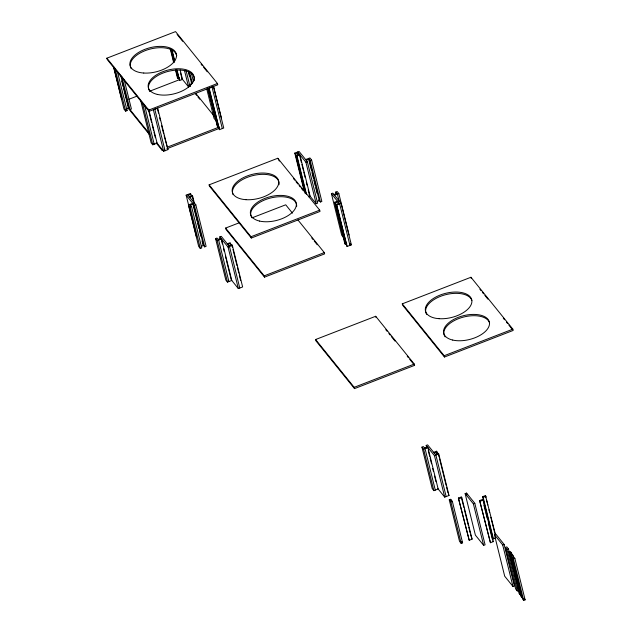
<?xml version="1.0" encoding="UTF-8"?>
<svg xmlns="http://www.w3.org/2000/svg" width="632" height="632" viewBox="0 0 632 632"><rect width="100%" height="100%" fill="white"/><g stroke="black" fill="none" stroke-linecap="round" stroke-linejoin="round"><path stroke-width="0.95" d="M106.879 58.184L175.554 31.6L217.448 83.495L217.763 84.791L149.089 111.366L107.203 59.479L106.879 58.184L148.773 110.071L149.089 111.366M175.546 70.223L177.41 77.768L177.963 78.447L179.393 77.894M128.849 99.287L137.041 96.119M149.792 91.182L179.836 79.553M176.525 69.473L179.638 80.525L182.498 79.419L180.167 69.994M189.537 84.641L191.678 83.811L188.644 71.558M125.634 111.169L115.364 69.678L113.713 67.632L123.983 109.123L125.634 111.169L127.064 110.616L117.497 71.953M181.455 78.123L188.541 86.9L189.971 86.347L186.006 70.318M148.773 110.071L217.448 83.495M152.786 144.807L142.524 103.316L140.865 101.27L151.135 142.761L152.786 144.807L157.084 143.148L148.678 109.202M167.433 147.082L219.328 127M166.84 148.733L218.735 128.644M163.641 151.277L167.938 149.618L157.668 108.127L153.379 109.786L163.641 151.277L156.452 142.374M219.446 129.679L223.736 128.02L213.466 86.529L209.176 88.188L219.446 129.679L208.86 88.448M209.121 184.836L277.796 158.253L319.689 210.148L320.005 211.444L251.331 238.027L209.445 186.132L209.121 184.836L251.007 236.731L251.331 238.027M196.41 236.645L186.14 195.154L190.43 193.495L191.449 196.062M304.118 190.825L294.781 153.102L299.07 151.443L307.342 161.681L317.612 203.172L316.174 203.725L309.088 194.948M188.123 195.28L190.983 194.174M294.781 153.102L295.334 153.789L298.193 152.675L298.66 154.564M189.245 196.678L192.112 195.572L192.657 196.252L194.53 203.796M306.022 193.842L296.455 155.18L299.323 154.074M189.798 197.358L192.657 196.252M296.455 155.18L297.008 155.867L299.868 154.761L310.138 196.244L308.708 196.797M189.845 204.397L191.496 206.443L201.766 247.934L200.328 248.487L198.677 246.433L188.415 204.95L192.705 203.283L197.137 221.2M305.635 159.572L309.933 157.913L311.584 159.959L321.854 201.45L320.424 202.003L318.765 199.957M190.39 205.076L193.258 203.97L203.52 245.461L201.379 246.29M306.188 160.259L309.048 159.153L319.318 200.636L317.169 201.466M188.415 204.95L190.066 206.996L191.496 206.443M186.14 195.154L194.403 205.392L195.833 204.839L206.103 246.33L204.673 246.883L202.904 244.687M298.344 154.824L297.64 151.996L305.912 162.234L307.342 161.681M311.537 170.727L308.503 158.466L310.154 160.512L311.584 159.959M297.964 219.976L324.303 252.595L324.619 253.89L264.532 277.148L225.948 229.361L225.624 228.057L239.283 222.772M215.567 238.588L217.218 240.634L221.508 238.975L231.778 280.458L227.488 282.125L225.829 280.071L215.567 238.588L216.997 238.035L218.648 240.081L228.918 281.572L228.365 280.885M220.276 238.746L219.81 236.866L221.24 236.313L229.503 246.551L239.773 288.042M343.445 237.356L341.675 235.159L331.405 193.669L332.843 193.115L341.106 203.354L351.376 244.845L347.079 246.504L336.264 204.333L339.123 203.228M336.216 193.953L335.75 192.065L337.18 191.512L338.831 193.566L349.101 235.049M218.095 239.394L220.963 238.288M333.988 194.538L336.848 193.431M334.541 195.225L338.831 193.566M227.275 243.786L230.143 242.68L231.154 245.248M346.834 243.873L345.404 244.426L344.851 243.747L334.589 202.256L337.449 201.15M227.828 244.473L230.688 243.367M334.589 202.256L335.134 202.943L338.002 201.829L338.468 203.717M251.007 236.731L319.689 210.148M228.958 245.872L231.818 244.758L232.371 245.445L242.633 286.936L238.343 288.595L231.225 279.779L226.556 260.921M219.81 236.866L228.073 247.104L232.371 245.445M336.264 204.333L336.817 205.021L341.106 203.354M225.624 228.057L264.208 275.852L324.303 252.595M402.276 303.842L470.959 277.258L512.844 329.154L513.168 330.449L444.486 357.025L402.6 305.137L402.276 303.842L444.17 355.729L444.486 357.025M315.605 339.526L375.692 316.269L414.276 364.064L414.6 365.359L354.505 388.617L315.921 340.822L315.605 339.526L354.189 387.321L354.505 388.617M354.189 387.321L414.276 364.064M444.17 355.729L512.844 329.154M421.947 447.132L423.598 449.178L427.896 447.519L438.158 489.002L433.868 490.669L432.217 488.615L421.947 447.132L423.377 446.579L425.036 448.625L435.298 490.116M426.892 448.238L426.189 445.41L427.619 444.857L435.89 455.095L446.16 496.586M424.483 447.938L427.343 446.832M433.663 452.33L436.522 451.224L437.542 453.792M434.208 453.018L437.075 451.912M435.337 454.416L438.197 453.302L438.75 453.989L449.02 495.48L444.723 497.139L437.613 488.323M426.189 445.41L434.461 455.648L438.75 453.989M465.12 493.632L466.55 493.079L474.814 503.317L485.084 544.808L483.654 545.361L475.382 535.114L465.12 493.632L473.384 503.87L483.654 545.361M449.249 499.849L450.679 499.296L452.33 501.342L462.6 542.833L461.17 543.386L459.519 541.34L449.249 499.849L450.9 501.895L461.17 543.386M458.398 498.103L461.257 496.997L461.81 497.676L472.08 539.167L469.221 540.273L458.398 498.103L469.221 540.273M450.9 501.895L452.33 501.342M458.951 498.782L461.81 497.676M495.567 538.022L493.418 538.851L492.865 538.172L482.603 496.681L485.463 495.575L495.583 534.917M482.603 496.681L483.156 497.36L486.016 496.254M479.633 500.56L482.493 499.446L483.046 500.133L493.308 541.624L490.448 542.73L479.633 500.56L490.448 542.73M473.384 503.87L474.814 503.317M480.178 501.239L483.046 500.133M494.429 534.719L495.859 534.166L504.131 544.413L514.393 585.896L512.963 586.449L504.699 576.21L494.429 534.719L502.701 544.966L512.963 586.449M502.701 544.966L504.131 544.413M518.722 590.414L517.292 590.967L515.633 588.921L505.371 547.431L506.801 546.878L508.452 548.924L509.621 553.64M505.371 547.431L507.022 549.477L508.452 548.924M508.768 551.918L509.874 553.284L520.144 594.767L519.038 593.401L508.768 551.918L510.206 551.365L511.304 552.724L511.77 554.612M509.874 553.284L511.304 552.724M510.474 554.596L511.572 555.962L521.842 597.453L520.736 596.087L510.474 554.596L511.904 554.043L513.002 555.409L513.468 557.298M511.572 555.962L513.002 555.409M512.315 557.543L513.753 556.99L514.851 558.356L525.121 599.847L523.691 600.4L522.585 599.033L512.315 557.543L513.421 558.909L523.691 600.4M513.421 558.909L514.851 558.356M479.901 289.235L481.134 290.767M482.366 292.292L483.599 293.817M484.831 295.342L487.912 299.157M503.309 318.236L504.541 319.76M506.39 322.051L507.622 323.576M508.855 325.101L512.552 329.683M335.75 192.065L337.401 194.119L339.273 201.663M331.405 193.669L339.676 203.907L349.946 245.398L349.393 244.718M350.191 243.383L351.376 244.845M177.11 34.42L182.656 41.293M201.134 64.188L202.366 65.712M203.599 67.237L207.296 71.819M279.352 161.081L277.796 158.253M293.517 178.627L294.749 180.16M295.981 181.684L297.83 183.975M299.062 185.5L300.295 187.025M301.527 188.549L303.376 190.84M191.133 83.132L191.678 83.811M188.992 84.972L190.216 86.489M195.722 93.315L214.098 116.075M292.458 213.15L285.719 204.8L252.034 217.843A23.495 12.277 -13.9 0 1 251.173 216.444M195.438 93.86L196.663 95.377M197.887 96.894L199.72 99.169M311.758 237.964L312.982 239.481M314.207 240.997L317.272 244.789M385.812 329.699L387.037 331.215M388.877 333.491L390.102 335.007M391.327 336.532L395 341.083M407.253 356.25L408.477 357.767M409.702 359.284L414.6 365.359M215.812 120.522L214.035 118.334L206.806 89.096M492.755 540.937L493.308 541.624M448.467 494.793L449.02 495.48M167.938 149.618L164.123 135.73M164.525 150.037L165.078 150.724L154.808 109.233M128.201 107.377L149.721 134.024M524.015 598.48L525.121 599.847M127.996 108.009L149.429 134.561M156.167 142.911L162.29 150.495L161.966 149.199M127.064 110.616L125.965 109.249L128.825 108.143L120.657 75.137M153.671 143.567L154.216 144.254L144.649 105.591M472.08 539.167L470.595 534.712M187.57 194.601L195.833 204.839M461.494 541.466L462.6 542.833M470.959 277.258L471.274 278.554M511.904 554.043L512.37 555.931M510.087 555.528L514.053 571.557M515.222 576.266L515.917 579.094M517.79 586.638L518.485 589.466M507.022 549.477L517.292 590.967M485.463 495.575L485.929 497.455M486.395 499.343L487.793 505M488.963 509.716L489.666 512.544M490.827 517.26L494.801 533.289M483.156 497.36L493.418 538.851M483.891 505.11L485.289 510.767M485.755 512.647L487.161 518.311M488.323 523.019L492.288 539.057M466.55 493.079L467.016 494.959M461.257 496.997L463.825 507.37M464.291 509.25L468.265 525.279M468.731 527.167L470.129 532.823M450.679 499.296L451.145 501.184M438.197 453.302L439.129 457.078M439.603 458.966L446.137 485.368M446.603 487.248L448.001 492.905M436.522 451.224L437.226 454.053M434.461 455.648L444.723 497.139M428.275 450.608L429.673 456.264M430.139 458.153L431.545 463.809M432.707 468.517L433.41 471.353M434.579 476.062L435.977 481.718M423.598 449.178L433.868 490.669M375.692 316.269L376.016 317.564M336.817 205.021L347.079 246.504M335.134 202.943L345.404 244.426M310.154 160.512L320.424 202.003M312.003 172.615L313.401 178.271M313.867 180.152L315.265 185.816M315.731 187.696L317.13 193.353M305.912 162.234L316.174 203.725M299.789 155.962L301.417 162.558M301.891 164.446L303.289 170.103M303.755 171.991L305.153 177.647M306.322 182.364L307.018 185.192M308.187 189.908L309.585 195.565M297.008 155.867L306.575 194.522M295.334 153.789L305.13 193.392M264.208 275.852L264.532 277.148M213.529 86.165L221.461 118.224M212.036 87.082L222.306 128.573M207.968 87.998L217.763 127.601L207.652 88.259M191.417 73.312L193.511 81.797M189.513 71.977L192.318 83.29M231.818 244.758L232.521 247.586M232.987 249.474L236.953 265.503M237.419 267.391L238.817 273.048M239.283 274.936L240.681 280.592M188.565 72.759L189.497 76.527M184.576 70.871L188.541 86.9M228.073 247.104L238.343 288.595M176.202 53.957L176.668 55.845M180.547 73.083L181.953 78.739M221.429 240.176L222.361 243.944M223.523 248.66L224.226 251.489M225.395 256.205L226.09 259.033M171.936 49.414L174.74 60.727M177.071 70.152L179.638 80.525M171.62 49.667L174.653 61.928M170.727 49.217L173.998 62.418M175.862 69.962L177.963 78.447M170.174 48.538L173.674 62.679M217.218 240.634L227.488 282.125M192.112 195.572L193.274 200.289M194.403 205.392L204.673 246.883M197.603 223.088L199.001 228.745M199.467 230.633L200.873 236.289M202.035 241.005L202.738 243.833M190.066 206.996L200.328 248.487M157.581 109.328L158.521 113.104M159.683 117.813L160.386 120.649M161.555 125.357L163.649 133.85M148.828 111.343L151.625 122.663M152.099 124.544L153.497 130.208M153.963 132.088L155.361 137.744M124.172 79.782L131.409 109.012L129.979 109.565L121.81 76.567M121.739 81.054L123.137 86.71M123.603 88.599L128.272 107.456M113.539 66.321L121.707 99.327M426.679 314.42A23.811 12.443 -13.9 0 1 443.459 295.31A23.811 12.443 -13.9 0 1 471.891 300.469M445.141 336.888A23.495 12.277 -13.9 0 1 461.376 317.667A23.495 12.277 -13.9 0 1 489.61 323.086M233.113 194.688A23.811 12.443 -13.9 0 1 254.072 175.317A23.811 12.443 -13.9 0 1 278.981 184.742M250.912 215.686A23.495 12.277 -13.9 0 1 272.684 197.532A23.495 12.277 -13.9 0 1 296.645 206.514M131.282 68.762A23.811 12.443 -13.9 0 1 148.804 49.43A23.811 12.443 -13.9 0 1 176.699 55.592M149.745 91.229A23.495 12.277 -13.9 0 1 168.941 71.203A23.495 12.277 -13.9 0 1 194.277 80.691M439.153 318.694A23.811 12.443 -13.9 0 0 471.78 299.955A23.811 12.443 -13.9 0 0 434.887 297.553A23.811 12.443 -13.9 0 0 439.153 318.694M452.709 340.063A23.495 12.277 -13.9 0 0 489.35 325.053A23.495 12.277 -13.9 0 0 457.489 317.651A23.495 12.277 -13.9 0 0 452.709 340.063M245.99 199.688A23.811 12.443 -13.9 0 0 278.625 180.95A23.811 12.443 -13.9 0 0 241.724 178.548A23.811 12.443 -13.9 0 0 245.99 199.688M259.555 221.066A23.495 12.277 -13.9 0 0 296.195 206.048A23.495 12.277 -13.9 0 0 264.334 198.645A23.495 12.277 -13.9 0 0 259.555 221.066M143.756 73.035A23.811 12.443 -13.9 0 0 176.383 54.297A23.811 12.443 -13.9 0 0 139.482 51.895A23.811 12.443 -13.9 0 0 143.756 73.035M157.313 94.405A23.495 12.277 -13.9 0 0 193.953 79.395A23.495 12.277 -13.9 0 0 162.092 71.993A23.495 12.277 -13.9 0 0 157.313 94.405"/></g></svg>
